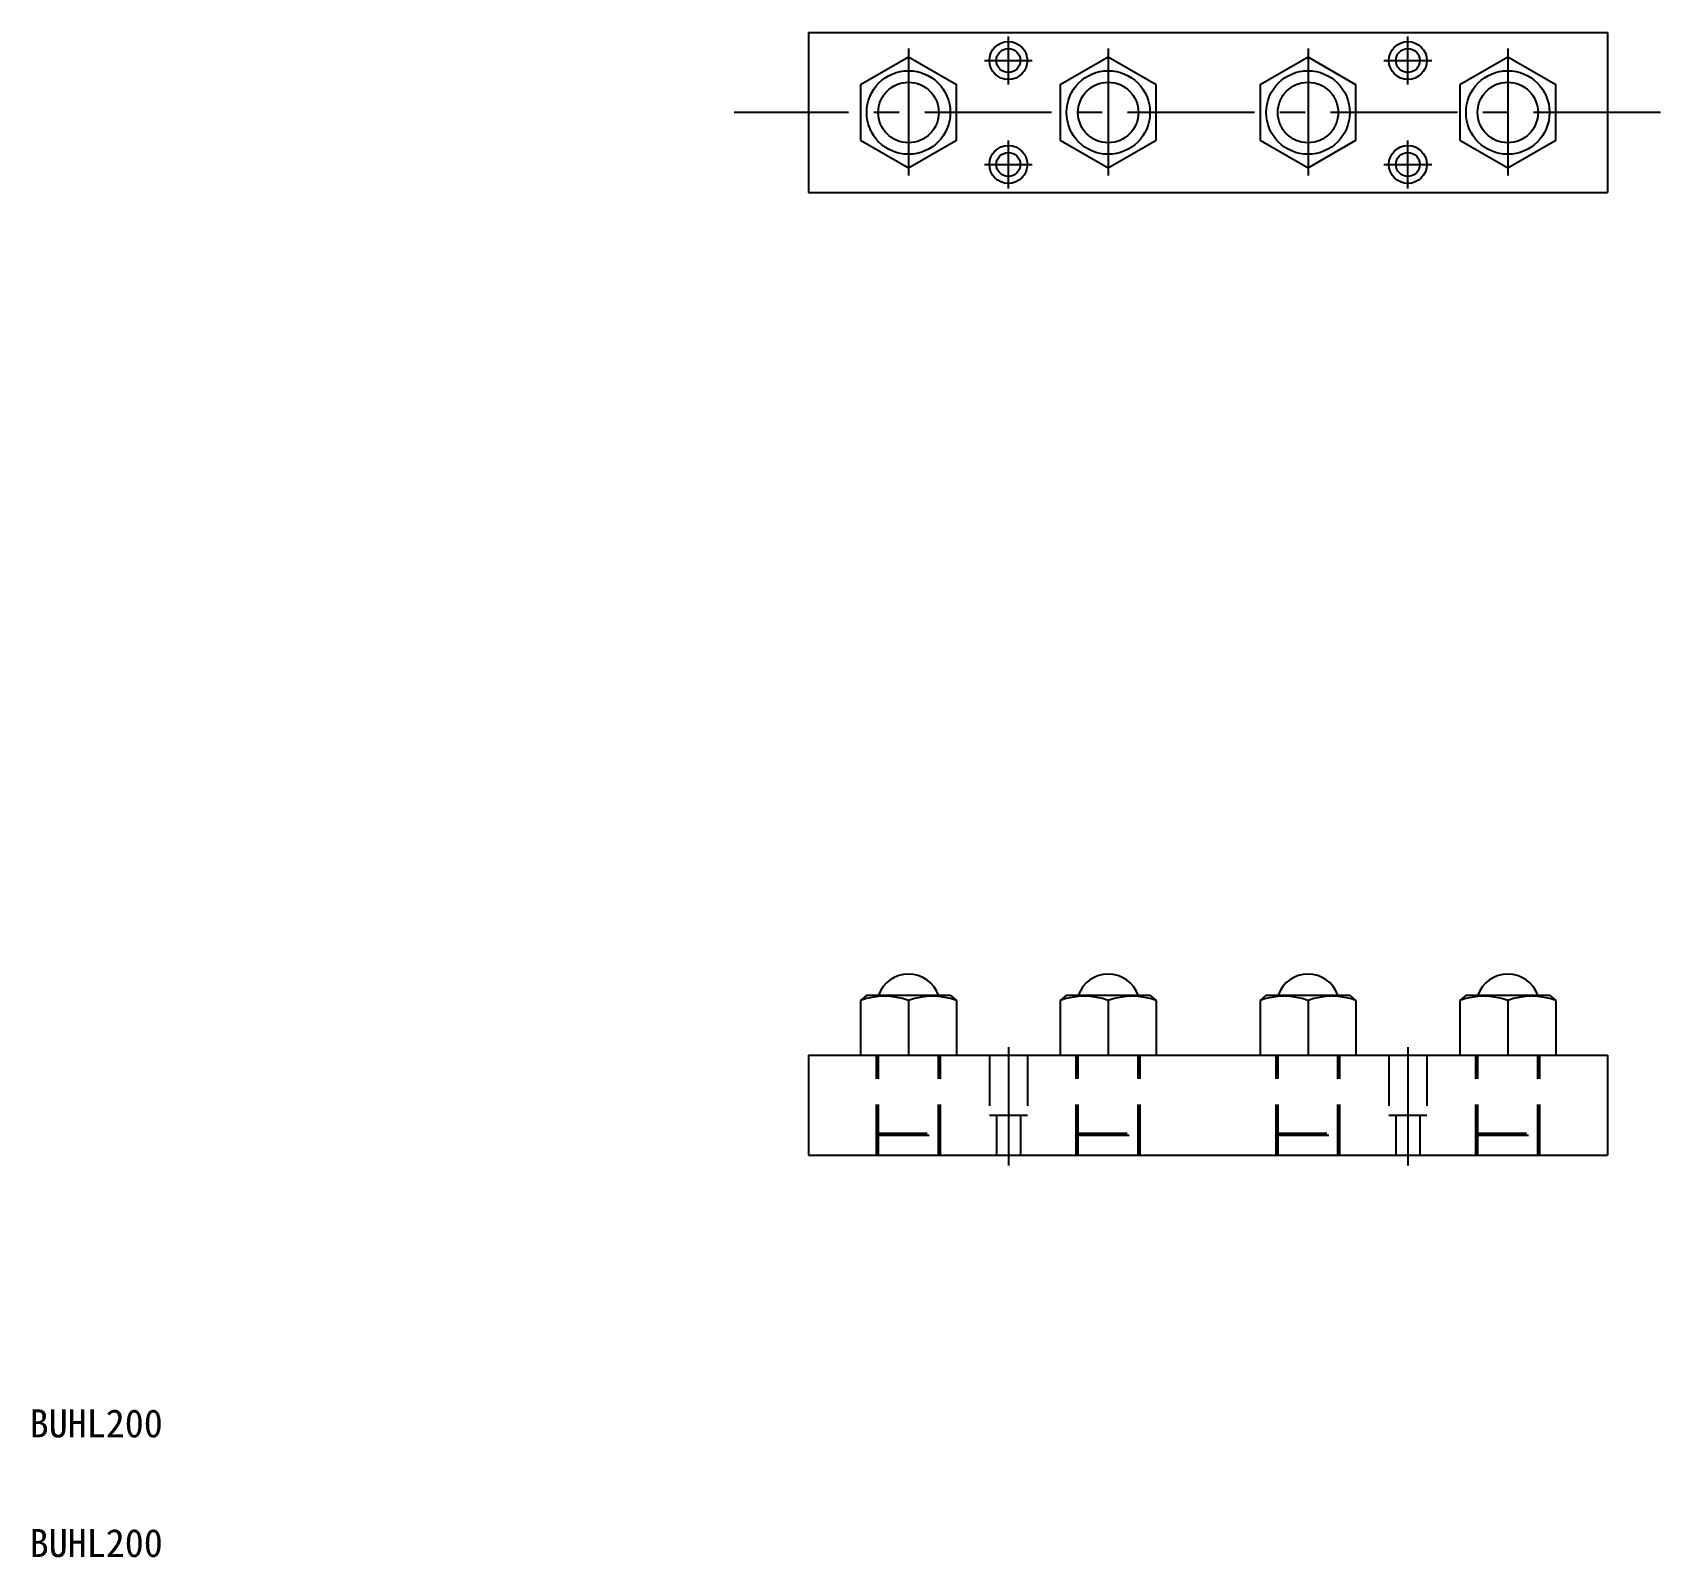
# Model space of a CAD drawing. Extents: x -60 to 348, y -274 to 108.
import ezdxf

# ---------------------------------------------------------------- set-up
doc = ezdxf.new("R2010")
doc.units = 0
doc.linetypes.add('CENTER', pattern=[50.8, 31.75, -6.35, 6.35, -6.35])
doc.linetypes.add('DASHED', pattern=[19.05, 12.7, -6.35])
doc.layers.get('0').update_dxf_attribs({"linetype": 'CONTINUOUS'})
doc.layers.add('CENTER', color=1, linetype='CENTER')

msp = doc.modelspace()

# ---------------------------------------------------------------- linework, layer by layer
at = {"color": 7, "linetype": 'CONTINUOUS'}
for p, q in [((134.39, 108.04), (134.39, 68.04)), ((134.39, 108.04), (334.39, 108.04)), ((334.39, 108.04), (334.39, 68.04)), ((134.39, 68.04), (334.39, 68.04)), ((148.94, -132.84), (147.39, -134.14)), ((147.39, -134.14), (147.39, -147.84)), ((148.94, -132.84), (169.84, -132.84)), ((159.39, -134.14), (159.39, -147.84)), ((169.84, -132.84), (171.39, -134.14)), ((171.39, -134.14), (171.39, -147.84)), ((198.94, -132.84), (197.39, -134.14)), ((197.39, -134.14), (197.39, -147.84)), ((198.94, -132.84), (219.84, -132.84)), ((209.39, -134.14), (209.39, -147.84)), ((219.84, -132.84), (221.39, -134.14)), ((221.39, -134.14), (221.39, -147.84)), ((248.94, -132.84), (247.39, -134.14)), ((247.39, -134.14), (247.39, -147.84)), ((248.94, -132.84), (269.84, -132.84)), ((259.39, -134.14), (259.39, -147.84)), ((269.84, -132.84), (271.39, -134.14)), ((271.39, -134.14), (271.39, -147.84)), ((298.94, -132.84), (297.39, -134.14)), ((297.39, -134.14), (297.39, -147.84)), ((298.94, -132.84), (319.84, -132.84)), ((309.39, -134.14), (309.39, -147.84)), ((319.84, -132.84), (321.39, -134.14)), ((321.39, -134.14), (321.39, -147.84)), ((134.39, -147.84), (334.39, -147.84)), ((134.39, -147.84), (134.39, -172.84)), ((334.39, -147.84), (334.39, -172.84)), ((134.39, -172.84), (334.39, -172.84))]:
    msp.add_line(p, q, dxfattribs=at)
at = {"color": 3, "linetype": 'DASHED'}
for p, q in [((151.39, -172.84), (151.39, -147.84)), ((151.89, -172.84), (151.89, -147.84)), ((166.89, -172.84), (166.89, -147.84)), ((167.39, -172.84), (167.39, -147.84)), ((179.64, -147.84), (179.64, -162.84)), ((189.14, -147.84), (189.14, -162.84)), ((201.39, -172.84), (201.39, -147.84)), ((201.89, -172.84), (201.89, -147.84)), ((216.89, -172.84), (216.89, -147.84)), ((217.39, -172.84), (217.39, -147.84)), ((251.39, -172.84), (251.39, -147.84)), ((251.89, -172.84), (251.89, -147.84)), ((266.89, -172.84), (266.89, -147.84)), ((267.39, -172.84), (267.39, -147.84)), ((279.64, -147.84), (279.64, -162.84)), ((289.14, -147.84), (289.14, -162.84)), ((301.39, -172.84), (301.39, -147.84)), ((301.89, -172.84), (301.89, -147.84)), ((316.89, -172.84), (316.89, -147.84)), ((317.39, -172.84), (317.39, -147.84)), ((179.64, -162.84), (189.14, -162.84)), ((181.39, -162.84), (181.39, -172.84)), ((187.39, -162.84), (187.39, -172.84)), ((279.64, -162.84), (289.14, -162.84)), ((281.39, -162.84), (281.39, -172.84)), ((287.39, -162.84), (287.39, -172.84)), ((151.39, -167.34), (167.39, -167.34)), ((151.39, -167.34), (151.89, -167.84)), ((151.89, -167.84), (166.89, -167.84)), ((166.89, -167.84), (167.39, -167.34)), ((201.39, -167.34), (217.39, -167.34)), ((201.39, -167.34), (201.89, -167.84)), ((201.89, -167.84), (216.89, -167.84)), ((216.89, -167.84), (217.39, -167.34)), ((251.39, -167.34), (267.39, -167.34)), ((251.39, -167.34), (251.89, -167.84)), ((251.89, -167.84), (266.89, -167.84)), ((266.89, -167.84), (267.39, -167.34)), ((301.39, -167.34), (317.39, -167.34)), ((301.39, -167.34), (301.89, -167.84)), ((301.89, -167.84), (316.89, -167.84)), ((316.89, -167.84), (317.39, -167.34))]:
    msp.add_line(p, q, dxfattribs=at)
at = {"color": 7, "linetype": 'CONTINUOUS'}
for points in [[(147.39, 81.11), (159.39, 74.19), (171.39, 81.11), (171.39, 94.97), (159.39, 101.9), (147.39, 94.97)], [(197.39, 81.11), (209.39, 74.19), (221.39, 81.11), (221.39, 94.97), (209.39, 101.9), (197.39, 94.97)], [(247.39, 81.11), (259.39, 74.19), (271.39, 81.11), (271.39, 94.97), (259.39, 101.9), (247.39, 94.97)], [(297.39, 81.11), (309.39, 74.19), (321.39, 81.11), (321.39, 94.97), (309.39, 101.9), (297.39, 94.97)]]:
    msp.add_lwpolyline(points, close=True, dxfattribs=at)
for centre, radius in [((184.39, 101.04), 4.75), ((184.39, 101.04), 3), ((284.39, 101.04), 4.75), ((284.39, 101.04), 3), ((159.39, 88.04), 10.45), ((209.39, 88.04), 10.45), ((259.39, 88.04), 10.45), ((309.39, 88.04), 10.45), ((159.39, 88.04), 7.57), ((209.39, 88.04), 7.57), ((259.39, 88.04), 7.57), ((309.39, 88.04), 7.57), ((184.39, 75.04), 4.75), ((184.39, 75.04), 3), ((284.39, 75.04), 4.75), ((284.39, 75.04), 3)]:
    msp.add_circle(centre, radius, dxfattribs=at)
for centre, radius, start, end in [((159.39, -135.47), 7.94, 19.4074, 160.5926), ((209.39, -135.47), 7.94, 19.4074, 160.5926), ((259.39, -135.47), 7.94, 19.4074, 160.5926), ((309.39, -135.47), 7.94, 19.4074, 160.5926), ((153.39, -150.9), 17.8, 70.3032, 109.6968), ((165.39, -150.9), 17.8, 70.3032, 109.6968), ((203.39, -150.9), 17.8, 70.3032, 109.6968), ((215.39, -150.9), 17.8, 70.3032, 109.6968), ((253.39, -150.9), 17.8, 70.3032, 109.6968), ((265.39, -150.9), 17.8, 70.3032, 109.6968), ((303.39, -150.9), 17.8, 70.3032, 109.6968), ((315.39, -150.9), 17.8, 70.3032, 109.6968)]:
    msp.add_arc(centre, radius, start, end, dxfattribs=at)
at = {"layer": 'CENTER', "color": 1, "linetype": 'CENTER'}
for p, q in [((184.39, 95.04), (184.39, 107.04)), ((284.39, 95.04), (284.39, 107.04)), ((159.39, 104.04), (159.39, 72.04)), ((209.39, 104.04), (209.39, 72.04)), ((259.39, 104.04), (259.39, 72.04)), ((309.39, 104.04), (309.39, 72.04)), ((178.39, 101.04), (190.39, 101.04)), ((278.39, 101.04), (290.39, 101.04)), ((347.6, 88.04), (115.74, 88.04)), ((184.39, 69.04), (184.39, 81.04)), ((284.39, 69.04), (284.39, 81.04)), ((178.39, 75.04), (190.39, 75.04)), ((278.39, 75.04), (290.39, 75.04)), ((184.39, -145.79), (184.39, -175.4)), ((284.39, -145.79), (284.39, -175.4))]:
    msp.add_line(p, q, dxfattribs=at)

# ---------------------------------------------------------------- texts
at = {"color": 7, "linetype": 'CONTINUOUS'}
for p in [(-60.58, -243.45), (-60.58, -273.39)]:
    msp.add_text('BUHL200', height=7, dxfattribs=at).set_placement(p)

doc.saveas('drawing.dxf')
